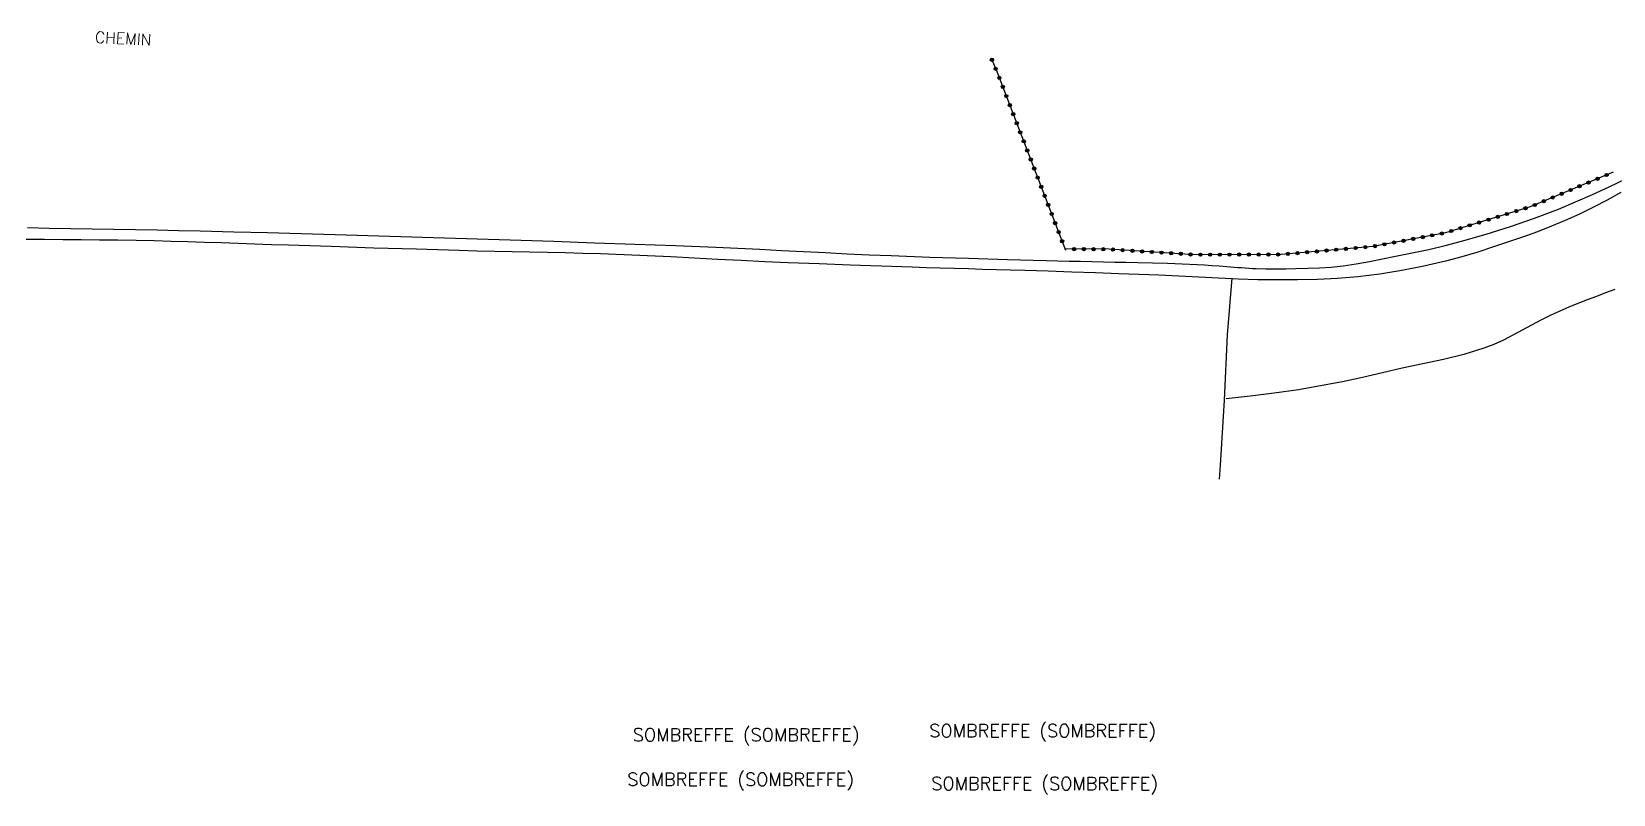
# Model space of a CAD drawing. Header units: millimetres. Extents: x 167000 to 168000, y 139000 to 140000.
# Drawn here: x 167368 to 167612, y 139494.3 to 139611.9 of the extents above; entities that cross this region are included whole.
import ezdxf
from ezdxf.enums import TextEntityAlignment as Align

# ---------------------------------------------------------------- set-up
doc = ezdxf.new("R2010")
doc.units = ezdxf.units.MM
doc.layers.get('0').update_dxf_attribs({"linetype": 'CONTINUOUS'})
for name, color, linetype in [('W0071', 7, 'CONTINUOUS'), ('W0211', 2, 'CONTINUOUS'), ('W0322', 7, 'CONTINUOUS'), ('W0323', 7, 'CONTINUOUS'), ('W0330', 7, 'CONTINUOUS'), ('W0980', 7, 'CONTINUOUS'), ('W0989', 7, 'CONTINUOUS')]:
    doc.layers.add(name, color=color, linetype=linetype)
doc.styles.get("Standard").update_dxf_attribs({"font": 'romans.shx', "width": 0.85})

# ---------------------------------------------------------------- blocks, each defined once
blk = doc.blocks.new('t323o')
at = {"color": 0, "linetype": 'Continuous'}
for radius in [0.25, 0.15]:
    blk.add_circle((0, 0), radius, dxfattribs=at)
blk = doc.blocks.new('t322o')
at = {"color": 0, "linetype": 'Continuous'}
for radius in [0.25, 0.15]:
    blk.add_circle((0, 0), radius, dxfattribs=at)

msp = doc.modelspace()

# ---------------------------------------------------------------- linework, layer by layer
at = {"layer": 'W0071'}
for points in [[(167367.36, 139581.69), (167370.7, 139581.62), (167374.03, 139581.56), (167377.36, 139581.5), (167380.69, 139581.44), (167384.03, 139581.38), (167387.36, 139581.32), (167390.69, 139581.25), (167394.02, 139581.18), (167399.22, 139581.05), (167404.41, 139580.92), (167409.61, 139580.77), (167414.81, 139580.62), (167423.25, 139580.37), (167431.69, 139580.12), (167440.13, 139579.86), (167448.58, 139579.58), (167454.83, 139579.36), (167461.08, 139579.14), (167467.33, 139578.91), (167473.58, 139578.65), (167476.96, 139578.5), (167480.34, 139578.34), (167483.72, 139578.17), (167487.09, 139578), (167490.47, 139577.83), (167493.85, 139577.66), (167497.23, 139577.51), (167500.61, 139577.37), (167506.58, 139577.15), (167512.56, 139576.95), (167518.54, 139576.78), (167524.52, 139576.61), (167526.29, 139576.57), (167528.05, 139576.53), (167529.82, 139576.49), (167531.58, 139576.46), (167533.35, 139576.42), (167535.12, 139576.38), (167536.88, 139576.34), (167538.65, 139576.3), (167540.94, 139576.24), (167543.23, 139576.18), (167545.52, 139576.11), (167547.8, 139576.01), (167548.95, 139575.94), (167550.1, 139575.86), (167551.24, 139575.78), (167552.39, 139575.69), (167552.96, 139575.65), (167553.52, 139575.61), (167554.08, 139575.56), (167554.65, 139575.52), (167555.21, 139575.47), (167555.78, 139575.43), (167556.34, 139575.4), (167556.91, 139575.38), (167558.44, 139575.34), (167559.98, 139575.33), (167561.51, 139575.34), (167563.05, 139575.38), (167564.87, 139575.43), (167566.69, 139575.5), (167568.52, 139575.61), (167570.33, 139575.79), (167572.37, 139576.08), (167574.39, 139576.45), (167576.41, 139576.86), (167578.42, 139577.27), (167580.98, 139577.79), (167583.54, 139578.33), (167586.08, 139578.92), (167588.61, 139579.58), (167592.39, 139580.68), (167596.15, 139581.87), (167599.87, 139583.16), (167603.55, 139584.55), (167606.19, 139585.64), (167608.81, 139586.8), (167611.4, 139588), (167613.98, 139589.23)], [(167613.18, 139587.1), (167611.09, 139585.94), (167608.96, 139584.83), (167606.8, 139583.78), (167604.61, 139582.78), (167602.49, 139581.89), (167600.34, 139581.06), (167598.17, 139580.28), (167596, 139579.53), (167593.55, 139578.71), (167591.1, 139577.91), (167588.63, 139577.17), (167586.14, 139576.52), (167582.78, 139575.75), (167579.41, 139575.08), (167576.01, 139574.52), (167572.59, 139574.09), (167569.49, 139573.83), (167566.39, 139573.69), (167563.29, 139573.64), (167560.18, 139573.63), (167557.16, 139573.65), (167554.14, 139573.74), (167551.11, 139573.87), (167548.09, 139574.07)], [(167548.09, 139574.07), (167545.01, 139574.2), (167541.93, 139574.33), (167538.84, 139574.46), (167535.76, 139574.58), (167532.13, 139574.71), (167528.49, 139574.83), (167524.85, 139574.95), (167521.22, 139575.06), (167519.04, 139575.13), (167516.87, 139575.19), (167514.7, 139575.25), (167512.53, 139575.31), (167510.35, 139575.37), (167508.18, 139575.44), (167506.01, 139575.5), (167503.83, 139575.57), (167499.06, 139575.73), (167494.28, 139575.9), (167489.5, 139576.08), (167484.73, 139576.27), (167481.11, 139576.43), (167477.49, 139576.61), (167473.88, 139576.79), (167470.26, 139576.98), (167466.64, 139577.16), (167463.02, 139577.34), (167459.41, 139577.5), (167455.79, 139577.63), (167453.06, 139577.72), (167450.34, 139577.79), (167447.61, 139577.86), (167444.89, 139577.91), (167442.16, 139577.96), (167439.44, 139578.02), (167436.71, 139578.08), (167433.99, 139578.14), (167427.39, 139578.34), (167420.8, 139578.54), (167414.21, 139578.76), (167407.62, 139578.97), (167405.03, 139579.05), (167402.45, 139579.14), (167399.86, 139579.23), (167397.28, 139579.32), (167394.69, 139579.41), (167392.11, 139579.49), (167389.52, 139579.56), (167386.93, 139579.63), (167384.11, 139579.68), (167381.28, 139579.73), (167378.46, 139579.76), (167375.63, 139579.79), (167372.81, 139579.82), (167369.98, 139579.85), (167367.16, 139579.88)]]:
    msp.add_lwpolyline(points, dxfattribs=at)
at = {"layer": 'W0211'}
msp.add_lwpolyline([(167612.27, 139572.14), (167610.84, 139571.61), (167609.42, 139571.08), (167607.99, 139570.54), (167606.57, 139569.99), (167605.16, 139569.42), (167603.76, 139568.82), (167602.29, 139568.14), (167600.83, 139567.4), (167599.4, 139566.63), (167597.97, 139565.85), (167596.53, 139565.08), (167595.07, 139564.35), (167593.58, 139563.67), (167592.06, 139563.07), (167588.96, 139562.1), (167585.8, 139561.34), (167582.62, 139560.69), (167579.46, 139560.01), (167576.39, 139559.29), (167573.31, 139558.58), (167570.23, 139557.91), (167567.13, 139557.31), (167563.43, 139556.69), (167559.72, 139556.15), (167556, 139555.67), (167552.27, 139555.27)], dxfattribs=at)
at = {"layer": 'W0322'}
msp.add_lwpolyline([(167612.02, 139590.24), (167599.22, 139584.89), (167586.14, 139580.89), (167574.97, 139578.78), (167560.77, 139577.54), (167547.44, 139577.51), (167534.26, 139578.34), (167527.34, 139578.39)], dxfattribs=at)
at = {"layer": 'W0323'}
msp.add_lwpolyline([(167516.13, 139607.62), (167517.02, 139605.53), (167527.53, 139578.19)], dxfattribs=at)
at = {"layer": 'W0330'}
msp.add_lwpolyline([(167551.27, 139542.87), (167551.42, 139545.05), (167552.03, 139555.08), (167552.49, 139565.16), (167553.23, 139573.88)], dxfattribs=at)

# ---------------------------------------------------------------- block references
at = {"layer": 'W0322'}
for p, rotation in [((167609.59, 139589.22), 202.6584539882017), ((167610.98, 139589.8), 202.6584539882017), ((167604.05, 139586.91), 202.6584539882017), ((167605.44, 139587.49), 202.6584539882017), ((167606.82, 139588.07), 202.6584539882017), ((167608.21, 139588.64), 202.6584539882017), ((167598.49, 139584.67), 197.0205241408177), ((167599.9, 139585.18), 202.6584539882017), ((167601.29, 139585.75), 202.6584539882017), ((167602.67, 139586.33), 202.6584539882017), ((167589.89, 139582.04), 197.0205241408177), ((167591.32, 139582.47), 197.0205241408177), ((167592.75, 139582.91), 197.0205241408177), ((167594.19, 139583.35), 197.0205241408177), ((167595.62, 139583.79), 197.0205241408177), ((167597.06, 139584.23), 197.0205241408177), ((167579.67, 139579.66), 190.7098758114343), ((167581.15, 139579.94), 190.7098758114343), ((167582.62, 139580.22), 190.7098758114343), ((167584.09, 139580.5), 190.7098758114343), ((167585.57, 139580.78), 190.7098758114343), ((167587.02, 139581.16), 197.0205241408177), ((167588.45, 139581.6), 197.0205241408177), ((167528.84, 139578.38), 179.5979305770718), ((167530.34, 139578.37), 179.5979305770718), ((167531.84, 139578.36), 179.5979305770718), ((167533.34, 139578.35), 179.5979305770718), ((167534.83, 139578.3), 176.4170928548569), ((167536.33, 139578.21), 176.4170928548569), ((167537.83, 139578.11), 176.4170928548569), ((167539.33, 139578.02), 176.4170928548569), ((167540.82, 139577.93), 176.4170928548569), ((167542.32, 139577.83), 176.4170928548569), ((167543.82, 139577.74), 176.4170928548569), ((167545.31, 139577.65), 176.4170928548569), ((167546.81, 139577.55), 176.4170928548569), ((167548.31, 139577.51), 180.1043660286344), ((167549.81, 139577.52), 180.1043660286344), ((167551.31, 139577.52), 180.1043660286344), ((167552.81, 139577.52), 180.1043660286344), ((167554.31, 139577.53), 180.1043660286344), ((167555.81, 139577.53), 180.1043660286344), ((167557.31, 139577.53), 180.1043660286344), ((167558.81, 139577.53), 180.1043660286344), ((167560.31, 139577.54), 180.1043660286344), ((167561.81, 139577.63), 184.9824186461846), ((167563.3, 139577.76), 184.9824186461846), ((167564.79, 139577.89), 184.9824186461846), ((167566.29, 139578.02), 184.9824186461846), ((167567.78, 139578.15), 184.9824186461846), ((167569.28, 139578.28), 184.9824186461846), ((167570.77, 139578.41), 184.9824186461846), ((167572.27, 139578.54), 184.9824186461846), ((167573.76, 139578.67), 184.9824186461846), ((167575.25, 139578.83), 190.7098758114343), ((167576.72, 139579.11), 190.7098758114343), ((167578.2, 139579.39), 190.7098758114343)]:
    msp.add_blockref('t322o', p, dxfattribs=dict(at, rotation=rotation))
at = {"layer": 'W0323'}
for p, rotation in [((167516.15, 139607.57), 293.0147552484725), ((167516.74, 139606.18), 293.0147552484725), ((167517.3, 139604.79), 291.0341009572245), ((167517.84, 139603.39), 291.0341009572245), ((167518.38, 139601.99), 291.0341009572245), ((167518.92, 139600.59), 291.0341009572245), ((167519.45, 139599.19), 291.0341009572245), ((167519.99, 139597.79), 291.0341009572245), ((167520.53, 139596.39), 291.0341009572245), ((167521.07, 139594.99), 291.0341009572245), ((167521.61, 139593.59), 291.0341009572245), ((167522.15, 139592.19), 291.0341009572245), ((167522.68, 139590.79), 291.0341009572245), ((167523.22, 139589.39), 291.0341009572245), ((167523.76, 139587.99), 291.0341009572245), ((167524.3, 139586.59), 291.0341009572245), ((167524.84, 139585.19), 291.0341009572245), ((167525.38, 139583.79), 291.0341009572245), ((167525.91, 139582.39), 291.0341009572245), ((167526.45, 139580.99), 291.0341009572245), ((167526.99, 139579.59), 291.0341009572245)]:
    msp.add_blockref('t323o', p, dxfattribs=dict(at, rotation=rotation))

# ---------------------------------------------------------------- texts
at = {"layer": 'W0980'}
for p in [(167478.24, 139503.31), (167523.97, 139503.94), (167477.39, 139496.43), (167524.29, 139495.8)]:
    msp.add_text('SOMBREFFE (SOMBREFFE)', height=2, dxfattribs=at).set_placement(p, align=Align.MIDDLE)
at = {"layer": 'W0989'}
msp.add_text('CHEMIN', height=1.75, rotation=357.1991, dxfattribs=at).set_placement((167377.75, 139610.2))

doc.saveas('drawing.dxf')
